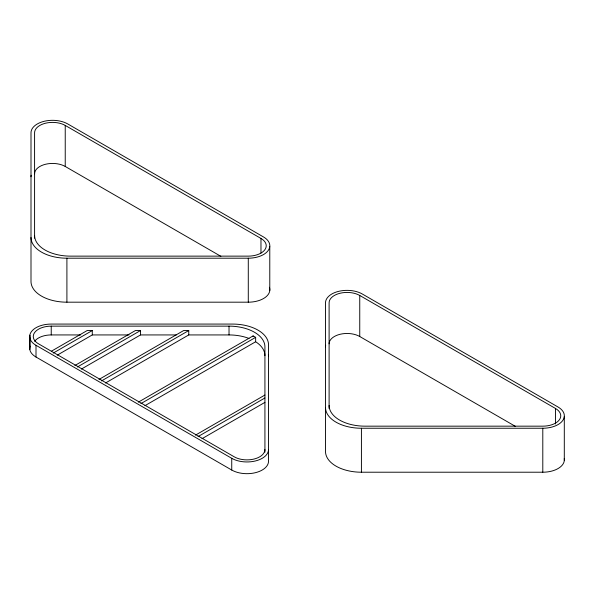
<?xml version="1.0" encoding="UTF-8"?>
<svg xmlns="http://www.w3.org/2000/svg" width="594" height="594" viewBox="0 0 594 594"><rect width="100%" height="100%" fill="white"/><g stroke="black" fill="none" stroke-linecap="round" stroke-linejoin="round"><path stroke-width="0.89" d="M29.73 347.468L29.811 335.209L29.797 349.458L29.715 337.065M51.515 351.143L87.199 330.539L92.278 330.539L92.278 334.934L57.254 355.16M53.267 353.059L92.278 330.539M74.859 365.518L135.439 330.539L140.518 330.539L140.518 334.934L81.393 369.074M77.398 366.981L140.518 330.539M98.983 379.44L183.68 330.539L188.758 330.539L188.758 334.934L105.532 382.989M101.529 380.903L188.758 330.539M138.35 402.153L253.111 335.9L255.65 337.362L255.65 341.758A35.907 20.731 0 0 1 264.924 355.665M140.889 403.616L255.65 337.362M144.899 405.702L255.65 341.758M195.463 435.142L264.924 395.04M197.995 436.612L264.924 397.973M201.975 438.714L264.924 402.368M30.999 237.474A35.907 20.731 0 0 0 66.907 258.204L248.285 258.204A21.54 12.437 0 0 0 268.184 250.527A21.54 12.437 0 0 0 263.513 236.969L67.775 123.96A21.54 12.437 0 0 0 44.298 121.265A21.54 12.437 0 0 0 30.999 132.759L30.999 281.452A35.907 20.731 0 0 0 66.907 302.183L248.285 302.183A21.54 12.437 0 0 0 269.394 287.258M264.924 449.517A17.954 10.365 0 0 1 253.846 459.095A17.954 10.365 0 0 1 234.281 456.845L38.536 343.837A17.954 10.365 0 0 1 34.645 332.543A17.954 10.365 0 0 1 51.233 326.143L229.024 326.143A35.907 20.731 0 0 1 264.924 346.874L264.924 452.153M34.645 341.335A17.954 10.365 0 0 1 51.233 334.934L80.747 334.934M92.278 334.934L129.009 334.934M140.518 334.934L176.336 334.934M188.758 334.934L229.024 334.934A35.907 20.731 0 0 1 248.997 338.446M325.512 407.514A35.907 20.731 0 0 0 361.419 428.244L542.797 428.244A21.54 12.437 0 0 0 562.704 420.559A21.54 12.437 0 0 0 558.033 407.009L362.288 294A21.54 12.437 0 0 0 338.81 291.305A21.54 12.437 0 0 0 325.512 302.792L325.512 451.485A35.907 20.731 0 0 0 361.419 472.215L542.797 472.215A21.54 12.437 0 0 0 564.241 458.561M34.586 238.135L34.586 132.759A17.954 10.365 0 0 1 45.671 123.181A17.954 10.365 0 0 1 65.236 125.423L260.974 238.439A17.954 10.365 0 0 1 264.865 249.732A17.954 10.365 0 0 1 248.285 256.133L70.493 256.133A35.907 20.731 0 0 1 34.586 235.402M329.106 408.568L329.106 302.792A17.954 10.365 0 0 1 340.184 293.221A17.954 10.365 0 0 1 359.749 295.463L555.494 408.472A17.954 10.365 0 0 1 559.385 419.772A17.954 10.365 0 0 1 542.797 426.165L365.013 426.165A35.907 20.731 0 0 1 329.106 405.435M34.586 173.797A17.954 10.365 0 0 1 45.671 164.226A17.954 10.365 0 0 1 65.236 166.469L220.864 256.326M329.106 343.837A17.954 10.365 0 0 1 340.184 334.259A17.954 10.365 0 0 1 359.749 336.508L515.384 426.358M30.004 346.116A21.54 12.437 0 0 0 36.004 357.031L231.742 470.04A21.54 12.437 0 0 0 255.22 472.735A21.54 12.437 0 0 0 268.518 461.241L268.518 344.802A35.907 20.731 0 0 0 232.61 324.072L51.233 324.072A21.54 12.437 0 0 0 31.334 331.749A21.54 12.437 0 0 0 36.004 345.3L231.742 458.316A21.54 12.437 0 0 0 255.22 461.011A21.54 12.437 0 0 0 268.518 449.517M564.3 416.572L564.3 460.543M555.494 408.472L555.494 423.982M542.797 428.244L542.797 472.215M361.419 428.244L361.419 472.215M359.749 295.463L359.749 336.508M269.78 246.532L269.78 290.511M260.974 238.439L260.974 253.029M253.111 335.9L253.111 336.724M248.285 258.204L248.285 302.183M231.742 458.316L231.742 470.04M229.024 326.143L229.024 334.934M66.907 258.204L66.907 302.183M65.236 125.423L65.236 166.469M51.233 326.143L51.233 334.934M36.004 345.3L36.004 357.031M325.512 346.77A21.54 12.437 0 0 1 325.668 345.277M268.369 354.663A35.907 20.731 0 0 1 268.518 356.526M30.999 176.73A21.54 12.437 0 0 1 31.155 175.245"/></g></svg>
